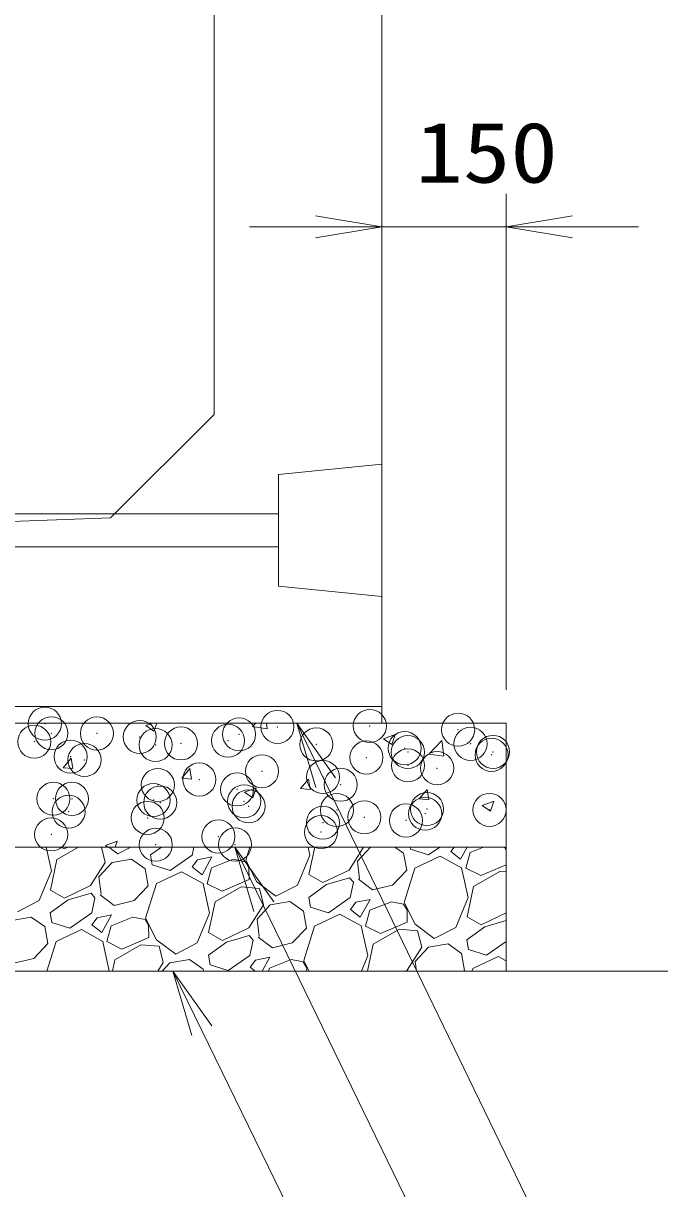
# Model space of a CAD drawing. Units: millimetres at full size; details may follow other scales. Extents: x 37600 to 71200, y -27760 to -4000.
# Drawn here: x 66151 to 66921, y -12789 to -11380 of the extents above; entities that cross this region are included whole.
import ezdxf
from ezdxf.enums import TextEntityAlignment as Align

# ---------------------------------------------------------------- set-up
doc = ezdxf.new("R2010")
doc.units = ezdxf.units.MM
doc.header["$LTSCALE"] = 80.0044
doc.header["$PDMODE"] = 32
doc.header["$PDSIZE"] = 40
doc.linetypes.add('DASHED_SPACED', pattern=[12, 6, -6])
for name, color, linetype, lineweight in [('0_2', 4, 'Continuous', 13), ('寸法', 6, 'Continuous', 13), ('ﾊｯﾁﾝｸﾞ', 4, 'Continuous', 9)]:
    doc.layers.add(name, color=color, linetype=linetype, lineweight=lineweight)
doc.styles.add('ＭＳ ゴシック', font='')
doc.styles.get('ＭＳ ゴシック').set_extended_font_data('MS Gothic')

# ---------------------------------------------------------------- blocks, each defined once
blk = doc.blocks.new('open_arrow')
at = {"color": 0, "linetype": 'Continuous', "lineweight": -2}
blk.add_lwpolyline([(7.5, 1.25), (0, 0), (7.5, -1.25)], dxfattribs=at)

msp = doc.modelspace()

# ---------------------------------------------------------------- linework, layer by layer
at = {"layer": '0_2', "linetype": 'DASHED_SPACED'}
for p, q in [((66460, -11973), (65580, -11973)), ((66460, -12013), (65580, -12013))]:
    msp.add_line(p, q, dxfattribs=at)
at = {"layer": '0_2', "color": 3}
msp.add_lwpolyline([(65580, -9750), (66585, -9750), (66585, -12206), (65580, -12206)], close=True, dxfattribs=at)
msp.add_lwpolyline([(65580, -9953), (66257, -9978), (66382, -10103), (66382, -11853), (66257, -11978), (65580, -12003)], dxfattribs=at)
at = {"layer": '0_2'}
msp.add_lwpolyline([(66735, -12526), (68085, -12526), (68085, -10523)], dxfattribs=at)
at = {"layer": '0_2', "linetype": 'DASHED_SPACED'}
msp.add_lwpolyline([(66585, -11913), (66460, -11925.5), (66460, -12060.5), (66585, -12073)], close=True, dxfattribs=at)
at = {"layer": '0_2', "color": 7}
for points in [[(65507.5, -12226), (66585, -12226), (66585, -12206), (65507.5, -12206)], [(58245, -12226), (59472.5, -12226), (59472.5, -12809), (60872.5, -12809), (60872.5, -12226), (64107.5, -12226), (64107.5, -12809), (65507.5, -12809), (65507.5, -12226), (66735, -12226), (66735, -12376), (65657.5, -12376), (65657.5, -12959), (63957.5, -12959), (63957.5, -12376), (61022.5, -12376), (61022.5, -12959), (59322.5, -12959), (59322.5, -12376), (58245, -12376)], [(66735, -12526), (65657.5, -12526), (65657.5, -12376), (66735, -12376)]]:
    msp.add_lwpolyline(points, close=True, dxfattribs=at)
at = {"layer": '寸法'}
for p, q in [((66585, -12166), (66585, -11586)), ((66735, -12186), (66735, -11586)), ((66425, -11626), (66895, -11626))]:
    msp.add_line(p, q, dxfattribs=at)
for points in [[(66482, -12226), (66516.84, -12298.01), (66932, -13156), (67625.33, -13156)], [(66407, -12376), (66441.98, -12447.95), (66932, -13456), (67965.33, -13456)], [(66332, -12526), (66367.07, -12597.9), (66932, -13756), (67385.33, -13756)]]:
    msp.add_lwpolyline(points, dxfattribs=at)
at = {"layer": 'ﾊｯﾁﾝｸﾞ'}
for p, q in [((66299.44, -12229.11), (66307.54, -12226)), ((66299.44, -12229.11), (66309.39, -12235.82)), ((66309.39, -12235.82), (66312.68, -12226)), ((66428.34, -12230.35), (66446.13, -12233.1)), ((66428.37, -12230.31), (66432.51, -12226)), ((66446.13, -12233.1), (66445.3, -12226)), ((66586.86, -12245.13), (66600.87, -12239.75)), ((66596.81, -12251.84), (66600.87, -12239.75)), ((66586.86, -12245.13), (66596.81, -12251.84)), ((66641.82, -12263.41), (66657.4, -12247.18)), ((66659.57, -12266.21), (66657.36, -12247.21)), ((66199.46, -12280.1), (66209.1, -12268.61)), ((66211.41, -12281.15), (66209.1, -12268.61)), ((66641.79, -12263.45), (66659.57, -12266.21)), ((66199.46, -12280.1), (66211.41, -12281.15)), ((66342.91, -12292.65), (66352.55, -12281.16)), ((66354.86, -12293.7), (66352.55, -12281.16)), ((66342.91, -12292.65), (66354.86, -12293.7)), ((66486.36, -12305.2), (66496, -12293.71)), ((66498.31, -12306.25), (66496, -12293.71)), ((66418.82, -12309.63), (66432.82, -12304.26)), ((66418.82, -12309.63), (66428.77, -12316.35)), ((66428.77, -12316.35), (66432.82, -12304.26)), ((66486.36, -12305.2), (66498.32, -12306.25)), ((66629.81, -12317.75), (66639.45, -12306.26)), ((66641.77, -12318.8), (66639.45, -12306.26)), ((66629.81, -12317.75), (66641.77, -12318.8)), ((66706.25, -12325.65), (66720.25, -12320.28)), ((66706.25, -12325.65), (66716.19, -12332.36)), ((66716.19, -12332.36), (66720.25, -12320.28)), ((66250.77, -12374.14), (66264.78, -12368.77)), ((66262.35, -12376), (66264.78, -12368.77)), ((66185.29, -12404.61), (66179.08, -12376)), ((66192.01, -12391.04), (66218.05, -12376)), ((66196.63, -12376), (66200.63, -12377.98)), ((66200.63, -12377.98), (66205.25, -12376)), ((66245.93, -12376), (66250.54, -12394.42)), ((66250.77, -12374.14), (66253.53, -12376)), ((66254.9, -12376), (66265.6, -12384.11)), ((66265.6, -12384.11), (66281.34, -12376)), ((66318.27, -12376), (66305.2, -12385.5)), ((66307.16, -12397.3), (66305.2, -12385.5)), ((66355.39, -12385.62), (66328.9, -12404.15)), ((66357.43, -12376), (66355.39, -12385.62)), ((66381.8, -12376), (66382.44, -12376.47)), ((66382.44, -12376.47), (66384.38, -12376)), ((66425.36, -12376), (66420.36, -12391.76)), ((66497.78, -12385.86), (66495.64, -12376)), ((66496.67, -12409.13), (66503.7, -12376)), ((66562.82, -12376), (66545.27, -12403.7)), ((66555.29, -12393.07), (66571.01, -12376)), ((66600.63, -12376), (66611.16, -12383.44)), ((66614.9, -12403.92), (66611.16, -12383.44)), ((66619.65, -12378.54), (66619.23, -12376)), ((66641.39, -12385.39), (66619.65, -12378.54)), ((66654.81, -12376), (66641.39, -12385.39)), ((66672.06, -12376), (66668.11, -12381.28)), ((66668.11, -12381.28), (66679.96, -12390.6)), ((66679.96, -12390.6), (66688.07, -12376)), ((66691.39, -12382.39), (66686.26, -12401.51)), ((66707.63, -12376), (66691.39, -12382.39)), ((66735, -12379.53), (66732.96, -12376)), ((66734.39, -12376), (66735, -12377.18)), ((66184.18, -12427.89), (66192.01, -12391.04)), ((66250.54, -12394.42), (66232.78, -12422.46)), ((66242.8, -12411.82), (66258.7, -12394.56)), ((66258.7, -12394.56), (66282.3, -12390.64)), ((66282.3, -12390.64), (66298.68, -12402.2)), ((66328.9, -12404.15), (66307.16, -12397.3)), ((66362.01, -12391.5), (66355.62, -12400.03)), ((66379.36, -12387.95), (66362.01, -12391.5)), ((66367.47, -12409.36), (66379.36, -12387.95)), ((66405.25, -12390.78), (66378.9, -12401.15)), ((66419.85, -12393.67), (66405.25, -12390.78)), ((66424.05, -12400.94), (66419.85, -12393.67)), ((66420.36, -12391.76), (66433.85, -12417.92)), ((66483.01, -12421.87), (66497.78, -12385.86)), ((66557.82, -12414.24), (66555.29, -12393.07)), ((66655.29, -12387.06), (66624.79, -12401.44)), ((66681.22, -12401.19), (66655.29, -12387.06)), ((66704.36, -12410.46), (66735, -12397.36)), ((66170.52, -12440.62), (66185.29, -12404.61)), ((66245.33, -12433), (66242.8, -12411.82)), ((66302.41, -12422.67), (66298.68, -12402.2)), ((66342.8, -12405.82), (66312.3, -12420.2)), ((66368.74, -12419.95), (66342.8, -12405.82)), ((66355.62, -12400.03), (66367.47, -12409.36)), ((66378.9, -12401.15), (66373.77, -12420.27)), ((66424.28, -12415.36), (66424.05, -12400.94)), ((66513.56, -12418.78), (66496.67, -12409.13)), ((66545.27, -12403.7), (66513.56, -12418.78)), ((66545.83, -12413.08), (66518.08, -12421.02)), ((66550.54, -12418.44), (66545.83, -12413.08)), ((66597.79, -12421.88), (66614.9, -12403.92)), ((66624.79, -12401.44), (66611.6, -12443)), ((66689.02, -12437.1), (66681.22, -12401.19)), ((66686.26, -12401.51), (66704.36, -12410.46)), ((66695.74, -12423.53), (66727.26, -12405.33)), ((66727.26, -12405.33), (66735, -12405.96)), ((66201.07, -12437.54), (66184.18, -12427.89)), ((66232.78, -12422.46), (66201.07, -12437.54)), ((66285.3, -12440.63), (66302.41, -12422.67)), ((66312.3, -12420.2), (66299.12, -12461.76)), ((66376.54, -12455.86), (66368.74, -12419.95)), ((66373.77, -12420.27), (66391.87, -12429.22)), ((66383.25, -12442.28), (66414.77, -12424.08)), ((66391.87, -12429.22), (66424.28, -12415.36)), ((66414.77, -12424.08), (66436.83, -12425.89)), ((66433.85, -12417.92), (66456.85, -12435.36)), ((66436.83, -12425.89), (66441.78, -12445.67)), ((66456.85, -12435.36), (66483.01, -12421.87)), ((66518.08, -12421.02), (66496.44, -12436.74)), ((66550.54, -12418.44), (66546.63, -12436.87)), ((66556.6, -12414.94), (66573.68, -12427.72)), ((66573.68, -12427.72), (66597.79, -12421.88)), ((66687.91, -12460.37), (66695.74, -12423.53)), ((66144.36, -12454.11), (66170.52, -12440.62)), ((66205.59, -12439.77), (66183.96, -12455.5)), ((66233.34, -12431.84), (66205.59, -12439.77)), ((66238.05, -12437.2), (66233.34, -12431.84)), ((66238.05, -12437.2), (66234.14, -12455.62)), ((66244.12, -12433.7), (66261.19, -12446.47)), ((66261.19, -12446.47), (66285.3, -12440.63)), ((66449.95, -12445.8), (66473.55, -12441.88)), ((66473.55, -12441.88), (66489.92, -12453.44)), ((66498.41, -12448.54), (66496.44, -12436.74)), ((66546.63, -12436.87), (66520.14, -12455.39)), ((66570.6, -12439.19), (66553.25, -12442.74)), ((66558.72, -12460.6), (66570.6, -12439.19)), ((66596.49, -12442.03), (66570.14, -12452.39)), ((66611.09, -12444.91), (66596.49, -12442.03)), ((66674.25, -12473.11), (66689.02, -12437.1)), ((66185.92, -12467.3), (66183.96, -12455.5)), ((66234.14, -12455.62), (66207.66, -12474.15)), ((66361.76, -12491.87), (66376.54, -12455.86)), ((66375.43, -12479.13), (66383.25, -12442.28)), ((66441.78, -12445.67), (66424.02, -12473.7)), ((66434.05, -12463.07), (66449.95, -12445.8)), ((66493.66, -12473.92), (66489.92, -12453.44)), ((66520.14, -12455.39), (66498.41, -12448.54)), ((66553.25, -12442.74), (66546.87, -12451.28)), ((66546.87, -12451.28), (66558.72, -12460.6)), ((66570.14, -12452.39), (66565.02, -12471.51)), ((66615.29, -12452.19), (66611.09, -12444.91)), ((66611.6, -12443), (66625.09, -12469.16)), ((66615.53, -12466.6), (66615.29, -12452.19)), ((66735, -12455.67), (66704.8, -12470.02)), ((66137.46, -12464.56), (66161.06, -12460.64)), ((66161.06, -12460.64), (66177.43, -12472.2)), ((66207.66, -12474.15), (66185.92, -12467.3)), ((66240.77, -12461.5), (66234.38, -12470.03)), ((66234.38, -12470.03), (66246.23, -12479.36)), ((66258.12, -12457.95), (66240.77, -12461.5)), ((66246.23, -12479.36), (66258.12, -12457.95)), ((66284, -12460.78), (66257.65, -12471.15)), ((66298.6, -12463.67), (66284, -12460.78)), ((66302.8, -12470.94), (66298.6, -12463.67)), ((66299.12, -12461.76), (66312.6, -12487.92)), ((66436.57, -12484.24), (66434.05, -12463.07)), ((66534.04, -12457.06), (66503.55, -12471.44)), ((66559.98, -12471.19), (66534.04, -12457.06)), ((66583.12, -12480.46), (66615.53, -12466.6)), ((66625.09, -12469.16), (66648.09, -12486.6)), ((66704.8, -12470.02), (66687.91, -12460.37)), ((66735, -12464.92), (66709.32, -12472.26)), ((66181.17, -12492.67), (66177.43, -12472.2)), ((66221.56, -12475.82), (66191.06, -12490.2)), ((66247.49, -12489.95), (66221.56, -12475.82)), ((66257.65, -12471.15), (66252.53, -12490.27)), ((66303.04, -12485.36), (66302.8, -12470.94)), ((66392.31, -12488.78), (66375.43, -12479.13)), ((66424.02, -12473.7), (66392.31, -12488.78)), ((66424.59, -12483.08), (66396.84, -12491.02)), ((66429.3, -12488.44), (66424.59, -12483.08)), ((66476.55, -12491.88), (66493.66, -12473.92)), ((66503.54, -12471.44), (66490.36, -12513)), ((66567.78, -12507.1), (66559.98, -12471.19)), ((66565.02, -12471.51), (66583.12, -12480.46)), ((66574.49, -12493.53), (66606.02, -12475.33)), ((66606.02, -12475.33), (66628.08, -12477.14)), ((66628.08, -12477.14), (66633.03, -12496.91)), ((66648.09, -12486.6), (66674.25, -12473.11)), ((66709.32, -12472.26), (66687.69, -12487.99)), ((66164.06, -12510.63), (66181.17, -12492.67)), ((66191.06, -12490.2), (66179.7, -12526)), ((66255.29, -12525.86), (66247.49, -12489.95)), ((66252.53, -12490.27), (66270.63, -12499.22)), ((66262.01, -12512.28), (66293.53, -12494.08)), ((66270.63, -12499.22), (66303.04, -12485.36)), ((66293.53, -12494.08), (66315.59, -12495.89)), ((66312.6, -12487.92), (66335.6, -12505.36)), ((66315.59, -12495.89), (66320.54, -12515.67)), ((66335.6, -12505.36), (66361.76, -12491.87)), ((66396.84, -12491.02), (66375.2, -12506.74)), ((66429.3, -12488.44), (66425.39, -12506.87)), ((66435.36, -12484.94), (66452.44, -12497.72)), ((66452.44, -12497.72), (66476.55, -12491.88)), ((66567.6, -12526), (66574.49, -12493.53)), ((66633.03, -12496.91), (66615.27, -12524.95)), ((66625.29, -12514.31), (66641.19, -12497.05)), ((66641.19, -12497.05), (66664.79, -12493.12)), ((66664.79, -12493.12), (66681.16, -12504.68)), ((66689.65, -12499.78), (66687.69, -12487.99)), ((66735, -12490.12), (66711.39, -12506.63)), ((66139.95, -12516.47), (66164.06, -12510.63)), ((66259.09, -12526), (66262.01, -12512.28)), ((66328.7, -12515.8), (66352.3, -12511.88)), ((66352.3, -12511.88), (66368.68, -12523.44)), ((66377.16, -12518.54), (66375.2, -12506.74)), ((66425.39, -12506.87), (66398.9, -12525.39)), ((66449.36, -12509.19), (66432.01, -12512.74)), ((66440.03, -12526), (66449.36, -12509.19)), ((66475.25, -12512.03), (66448.9, -12522.39)), ((66489.85, -12514.91), (66475.25, -12512.03)), ((66560.03, -12526), (66567.78, -12507.1)), ((66684.9, -12525.16), (66681.16, -12504.68)), ((66711.39, -12506.63), (66689.65, -12499.78)), ((66725.29, -12508.31), (66694.79, -12522.68)), ((66735, -12513.6), (66725.29, -12508.31)), ((66255.23, -12526), (66255.29, -12525.86)), ((66320.54, -12515.67), (66314, -12526)), ((66319.31, -12526), (66328.7, -12515.8)), ((66369.14, -12526), (66368.68, -12523.44)), ((66398.9, -12525.39), (66377.16, -12518.54)), ((66432.01, -12512.74), (66425.62, -12521.28)), ((66425.62, -12521.28), (66431.63, -12526)), ((66448.9, -12522.39), (66447.93, -12526)), ((66494.05, -12522.19), (66489.85, -12514.91)), ((66490.36, -12513), (66497.06, -12526)), ((66494.11, -12526), (66494.05, -12522.19)), ((66615.27, -12524.95), (66613.05, -12526)), ((66626.69, -12526), (66625.29, -12514.31)), ((66684.1, -12526), (66684.9, -12525.16)), ((66694.79, -12522.68), (66693.74, -12526))]:
    msp.add_line(p, q, dxfattribs=at)
for p in [(66177.43, -12226.76), (66458.62, -12230.63), (66570.26, -12229.51), (66677.02, -12234.02), (66164.63, -12248.59), (66185.37, -12238.33), (66240.37, -12238.62), (66292.13, -12242.84), (66341.99, -12250.66), (66398.9, -12247.35), (66412.28, -12239.72), (66311.26, -12252.52), (66505.66, -12251.86), (66612.43, -12256.38), (66616.26, -12261.09), (66692.01, -12251.12), (66717.43, -12264.42), (66719.19, -12260.89), (66208.57, -12266.61), (66225.35, -12270.68), (66566.19, -12267.68), (66616.41, -12277.22), (66439.88, -12284.31), (66513.72, -12291.3), (66651.64, -12280.6), (66314.07, -12300.87), (66364.14, -12294.28), (66409.85, -12306.3), (66535.01, -12300.63), (66187.76, -12317.5), (66210.17, -12317.64), (66308.82, -12319.1), (66418.37, -12320.65), (66206.14, -12333.19), (66316.94, -12322.15), (66423.7, -12326.66), (66530.47, -12331.17), (66639.39, -12330), (66715, -12331), (66301.73, -12340.67), (66513.58, -12346.56), (66563.65, -12339.97), (66613.98, -12343.8), (66637.23, -12335.68), (66185.09, -12360.69), (66387.27, -12363.19), (66511.29, -12357.88), (66311.52, -12373.16), (66407.41, -12372.88)]:
    msp.add_point(p, dxfattribs=at)

# ---------------------------------------------------------------- block references
at = {"layer": '寸法', "xscale": 10.7, "yscale": 10.7}
for p, rotation in [((66585, -11626), 180), ((66482, -12226), 295.8), ((66407, -12376), 295.9), ((66332, -12526), 296)]:
    msp.add_blockref('open_arrow', p, dxfattribs=dict(at, rotation=rotation))
msp.add_blockref('open_arrow', (66735, -11626), dxfattribs=at)

# ---------------------------------------------------------------- texts
at = {"layer": '寸法', "style": 'ＭＳ ゴシック', "width": 1.15}
msp.add_text('150', height=73.31, dxfattribs=at).set_placement((66711.5, -11536), align=Align.MIDDLE_CENTER)

doc.saveas('drawing.dxf')
